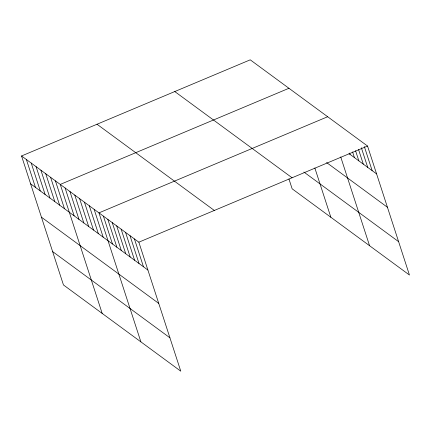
<?xml version="1.0" encoding="UTF-8"?>
<svg xmlns="http://www.w3.org/2000/svg" width="431" height="431" viewBox="0 0 431 431"><rect width="100%" height="100%" fill="white"/><g stroke="black" fill="none" stroke-linecap="round" stroke-linejoin="round"><path stroke-width="0.65" d="M21.55 155.968L138.852 242.184L180.767 371.172L63.459 284.956L21.55 155.968L250.233 59.828L367.541 146.044L409.45 275.032L292.148 188.816L288.932 178.93M288.948 88.28L60.259 184.42L102.174 313.407M327.657 116.731L98.968 212.871L140.883 341.858M138.852 242.184L367.541 146.044M349.013 153.63L376.586 173.898M326.585 162.546L387.431 207.273M303.882 172.039L398.605 241.662M174.77 91.55L292.073 177.771M97.018 124.241L214.32 210.457M30.601 183.821L147.903 270.038M41.446 217.197L158.748 303.413M52.62 251.58L169.922 337.802M364.34 146.583L372.158 170.644M361.35 147.758L367.724 167.384M358.565 149.568L363.295 164.125M355.57 150.742L358.861 160.871M352.58 151.917L354.433 157.611M349.589 153.091L349.999 154.357M340.722 156.943L369.566 245.718M314.84 167.977L330.857 217.267M134.424 238.925L143.475 266.784M129.99 235.671L139.041 263.524M125.561 232.411L134.607 260.265M121.127 229.157L130.178 257.011M116.693 225.898L125.744 253.751M112.265 222.638L121.316 250.497M107.831 219.384L116.882 247.238M103.402 216.125L112.453 243.984M94.13 209.315L103.181 237.169M89.292 205.754L98.343 233.613M84.454 202.198L93.505 230.057M79.616 198.643L88.667 226.496M74.778 195.087L83.829 222.94M69.935 191.531L78.986 219.384M65.097 187.975L74.148 215.829M55.421 180.858L64.472 208.717M50.583 177.303L59.634 205.161M45.745 173.747L54.796 201.606M40.907 170.191L49.958 198.044M36.064 166.635L45.115 194.489M31.226 163.08L40.277 190.933M26.388 159.524L35.439 187.377"/></g></svg>
